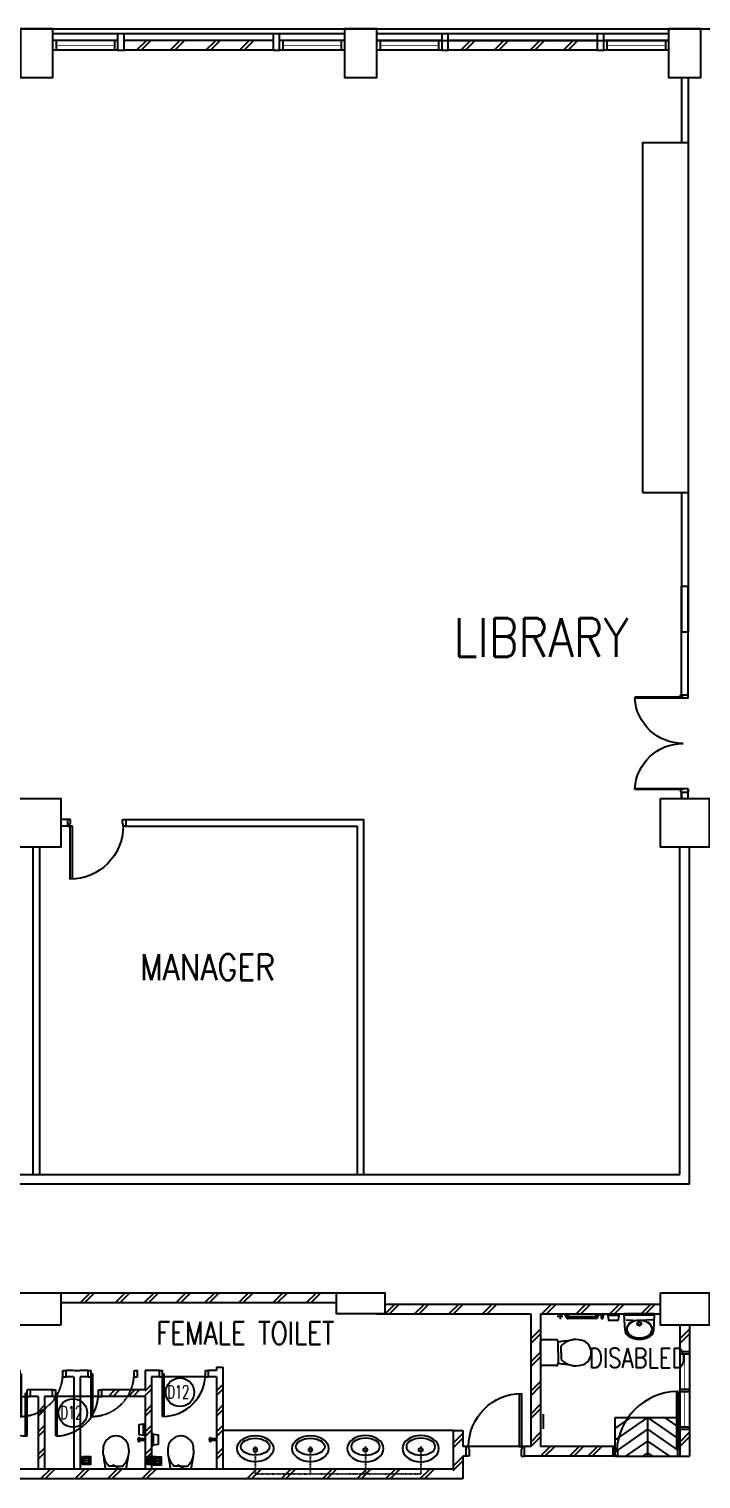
# Model space of a CAD drawing. Header units: feet. Extents: x 1670660 to 1747348, y -842699 to -759674.
# Drawn here: x 1685844 to 1696210, y -787049 to -764674 of the extents above; entities that cross this region are included whole.
import ezdxf
from ezdxf.enums import TextEntityAlignment as Align

# ---------------------------------------------------------------- set-up
doc = ezdxf.new("R2010")
doc.units = ezdxf.units.FT
doc.header["$LTSCALE"] = 13
doc.header["$MEASUREMENT"] = 0
doc.linetypes.add('DASHED2', pattern=[0.375, 0.25, -0.125])
doc.linetypes.add('DIVIDE', pattern=[1.25, 0.5, -0.25, 0, -0.25, 0, -0.25])
doc.layers.get('0').update_dxf_attribs({"linetype": 'CONTINUOUS'})
for name, color, linetype in [('COL', 3, 'CONTINUOUS'), ('DEMOLISH-WORKS', 8, 'DASHED2'), ('DR', 7, 'CONTINUOUS'), ('DTEXT', 7, 'CONTINUOUS'), ('extension', 1, 'CONTINUOUS'), ('FIT', 5, 'CONTINUOUS'), ('FITT', 5, 'CONTINUOUS'), ('FURN', 1, 'CONTINUOUS'), ('H', 1, 'CONTINUOUS'), ('hatch', 7, 'CONTINUOUS'), ('LINE', 7, 'CONTINUOUS'), ('partition', 7, 'CONTINUOUS'), ('PIPE', 5, 'DIVIDE'), ('SANI', 7, 'CONTINUOUS'), ('T25', 7, 'CONTINUOUS'), ('T50', 4, 'CONTINUOUS'), ('txt', 7, 'CONTINUOUS'), ('VP', 100, 'CONTINUOUS'), ('WALL', 2, 'CONTINUOUS'), ('WIN', 5, 'CONTINUOUS'), ('WIN-T', 7, 'CONTINUOUS'), ('WP', 50, 'DIVIDE')]:
    doc.layers.add(name, color=color, linetype=linetype)
doc.styles.add('ROMANS', font='romans')

# ---------------------------------------------------------------- blocks, each defined once
blk = doc.blocks.new('100FT')
at = {"layer": 'PIPE', "linetype": 'Continuous'}
blk.add_circle((0, 0), 50, dxfattribs=at)
at = {"layer": 'WP', "linetype": 'Continuous'}
for p, q in [((-37, 34), (37, 34)), ((-50, -3), (50, -3)), ((-34, -37), (34, -37))]:
    blk.add_line(p, q, dxfattribs=at)
blk = doc.blocks.new('A$C7CE3714C')
at = {"layer": 'FIT'}
blk.add_lwpolyline([(0, 0), (126, 0), (126, 126), (0, 126)], close=True, dxfattribs=at)
at = {"layer": 'FIT', "xscale": -1}
blk.add_blockref('100FT', (63, 66), dxfattribs=at)
blk = doc.blocks.new('DR-900-B')
at = {"layer": 'DR'}
for p, q in [((0, 900), (-150, 900)), ((-150, 900), (-150, 860)), ((0, 850), (0, 900)), ((-150, 860), (-110, 860)), ((-110, 860), (-110, 850)), ((-110, 850), (0, 850)), ((-150, 40), (-970, 40)), ((-969, 80), (-150, 80)), ((-150, 80), (-150, 40)), ((-150, 40), (-110, 40)), ((-150, 0), (-150, 40)), ((0, 0), (-150, 0)), ((-110, 50), (0, 50)), ((-110, 40), (-110, 50)), ((0, 50), (0, 0))]:
    blk.add_line(p, q, dxfattribs=at)
blk.add_arc((-150, 40), 820, 90, 180, dxfattribs=at)
blk = doc.blocks.new('WC-CAP-P')
for p, q in [((-84, 0), (-254, 0)), ((-85, 0), (85, 0)), ((-284, -240), (-284, -30)), ((115, -240), (115, -30)), ((-274, -318), (-274, -318)), ((-84, -270), (-254, -270)), ((-84, -318), (-190, -318)), ((-85, -270), (85, -270)), ((-85, -318), (21, -318)), ((105, -318), (105, -318))]:
    blk.add_line(p, q)
for centre, radius, start, end in [((-254, -30), 30, 90, 180), ((85, -30), 30, 0, 90), ((10, -540), 297, 131.7688, 188.3441), ((-254, -240), 30, 180, 270), ((23685, -4344), 24274, 170.3368, 170.8989), ((-179, -540), 297, 351.6559, 48.2312), ((-23854, -4344), 24274, 9.1011, 9.6632), ((85, -240), 30, 270, 0), ((-86, -585), 197, 179.5169, 271.0268), ((-83, -585), 197, 268.9732, 0.4831)]:
    blk.add_arc(centre, radius, start, end)
blk = doc.blocks.new('ELLIPSE')
blk.add_circle((0.5, 0.5), 0.5)
blk = doc.blocks.new('P', base_point=(9.169, 7.42))
for radius in [0.0407, 0.0315]:
    blk.add_circle((9.166, 7.418), radius)
blk = doc.blocks.new('BASIN-2')
for p, q in [((310, 0), (-310, 0)), ((-295, -314), (-310, 0)), ((-273, -104), (0, -114)), ((273, -104), (0, -114)), ((295, -314), (310, 0))]:
    blk.add_line(p, q)
for centre, radius, start, end in [((-23, -400), 294, 122.1574, 135.5873), ((-176, -156), 5.79, 327.2315, 125.5458), ((176, -156), 5.79, 54.4542, 212.7685), ((23, -400), 294, 44.4127, 57.8426), ((-163, -315), 132, 179.4957, 205.0103), ((-102, -268), 208, 209.5959, 236.4372), ((-7, -98), 402, 238.6027, 271.0363), ((7, -98), 402, 268.9637, 301.3973), ((102, -268), 208, 303.5628, 330.4041), ((163, -315), 132, 334.9897, 0.5043)]:
    blk.add_arc(centre, radius, start, end)
for name, p, xscale, yscale, zscale in [('ELLIPSE', (261, -473), -521.326566894229, 358.7639225105095, 521.3265668942295), ('P', (0, -180), 1000, 1000, 1000)]:
    blk.add_blockref(name, p, dxfattribs=dict(xscale=xscale, yscale=yscale, zscale=zscale))
blk = doc.blocks.new('BASIN-01')
blk.add_circle((0, 0), 30.3)
for p, xscale, yscale, zscale in [((279, -221), -559.6811780125836, 404.3346891934725, 559.6811780125837), ((220, -179), -444.6356025322193, 259.9294430529471, 444.6356025322195)]:
    blk.add_blockref('ELLIPSE', p, dxfattribs=dict(xscale=xscale, yscale=yscale, zscale=zscale))
blk = doc.blocks.new('d900-1b1')
at = {"layer": 'DR'}
for p, q in [((40, 100), (40, 920)), ((80, 919), (80, 100)), ((0, 0), (0, 100)), ((0, 100), (40, 100)), ((50, 0), (0, 0)), ((80, 100), (40, 100)), ((40, 100), (40, 60)), ((40, 60), (50, 60)), ((50, 60), (50, 0)), ((860, 60), (850, 60)), ((850, 60), (850, 0)), ((850, 0), (900, 0)), ((860, 100), (860, 60)), ((900, 100), (860, 100)), ((900, 0), (900, 100))]:
    blk.add_line(p, q, dxfattribs=at)
blk.add_arc((40, 100), 820, 0, 90, dxfattribs=at)
blk = doc.blocks.new('D1500-1')
at = {"layer": 'DR'}
for p, q in [((38, 77), (38, 821)), ((38, 821), (50, 820)), ((50, 0), (50, 820)), ((1462, 821), (1450, 820)), ((1450, 0), (1450, 820)), ((1462, 77), (1462, 821)), ((38, 115), (0, 115)), ((50, 0), (0, 0)), ((50, 77), (38, 77)), ((1450, 77), (1462, 77)), ((1462, 115), (1500, 115)), ((1450, 0), (1500, 0))]:
    blk.add_line(p, q, dxfattribs=at)
for centre, start, end in [((5, 77), 0.0238, 86.5289), ((1495, 77), 93.4711, 179.9762)]:
    blk.add_arc(centre, 745, start, end, dxfattribs=at)
blk = doc.blocks.new('TOILET-NEW')
at = {"layer": 'DEMOLISH-WORKS', "color": 8, "ltscale": 0.7}
for p, q in [((120, 1525), (0, 1525)), ((120, 1425), (0, 1425)), ((120, 1425), (120, 1525)), ((120, 1525), (170, 1525)), ((120, 1425), (170, 1425)), ((170, 815), (170, 1525)), ((170, 1425), (170, 1525)), ((170, 1475), (195, 1475)), ((195, 815), (195, 1475)), ((830, 1425), (830, 1525)), ((830, 1525), (880, 1525)), ((830, 1425), (880, 1425)), ((880, 1425), (880, 1525)), ((1220, 1525), (880, 1525)), ((1000, 1425), (880, 1425)), ((1000, 1425), (1000, 0)), ((1100, 1425), (1100, 0)), ((1220, 1425), (1100, 1425)), ((1220, 1425), (1220, 1525)), ((1220, 1525), (1270, 1525)), ((1220, 1425), (1270, 1425)), ((1270, 815), (1270, 1525)), ((1270, 1425), (1270, 1525)), ((1270, 1475), (1295, 1475)), ((1295, 815), (1295, 1475)), ((1930, 1425), (1930, 1525)), ((1930, 1525), (1980, 1525)), ((1930, 1425), (1980, 1425)), ((1980, 1425), (1980, 1525)), ((2100, 1525), (1980, 1525)), ((2100, 1425), (1980, 1425)), ((2100, 1525), (2200, 1525)), ((2100, 1425), (2100, 0)), ((2320, 1525), (2200, 1525)), ((2200, 1425), (2200, 0)), ((2320, 1425), (2200, 1425)), ((2320, 1425), (2320, 1525)), ((2320, 1525), (2370, 1525)), ((2320, 1425), (2370, 1425)), ((2370, 815), (2370, 1525)), ((2370, 1425), (2370, 1525)), ((2370, 1475), (2395, 1475)), ((2395, 815), (2395, 1475)), ((3030, 1425), (3030, 1525)), ((3030, 1525), (3080, 1525)), ((3030, 1425), (3080, 1425)), ((3080, 1425), (3080, 1525))]:
    blk.add_line(p, q, dxfattribs=at)
for centre in [(170, 1475), (1270, 1475), (2370, 1475)]:
    blk.add_arc(centre, 660, 270, 0, dxfattribs=at)
at = {"layer": 'DR', "color": 1}
for p, q in [((720, 1225), (670, 1225)), ((670, 1125), (1430, 1125)), ((720, 1125), (670, 1125)), ((720, 1125), (720, 1225)), ((1355, 515), (1355, 1175)), ((1380, 1175), (1355, 1175)), ((1380, 515), (1380, 1225)), ((1380, 1125), (1380, 1225)), ((1430, 1225), (1380, 1225)), ((1430, 1125), (1380, 1125)), ((1770, 1225), (1820, 1225)), ((2530, 1125), (1770, 1125)), ((1770, 1125), (1820, 1125)), ((1820, 515), (1820, 1225)), ((1820, 1125), (1820, 1225)), ((1820, 1175), (1845, 1175)), ((1845, 515), (1845, 1175)), ((2480, 1125), (2480, 1225)), ((2480, 1225), (2530, 1225)), ((2480, 1125), (2530, 1125))]:
    blk.add_line(p, q, dxfattribs=at)
for centre, start, end in [((1380, 1175), 180, 270), ((1820, 1175), 270, 0)]:
    blk.add_arc(centre, 660, start, end, dxfattribs=at)
at = {"layer": 'FITT'}
for p, q in [((6, 470), (82, 470)), ((89, 467), (89, 474)), ((89, 441), (89, 448)), ((99, 467), (99, 474)), ((99, 441), (99, 448)), ((3101, 467), (3101, 474)), ((3101, 441), (3101, 448)), ((3111, 467), (3111, 474)), ((3111, 441), (3111, 448)), ((3194, 470), (3118, 470)), ((5, 445), (82, 445)), ((3195, 445), (3118, 445))]:
    blk.add_line(p, q, dxfattribs=at)
for centre, radius in [((94, 457), 11.1), ((94, 481), 8.61), ((3106, 457), 11.1), ((3106, 481), 8.61), ((94, 434), 8.61), ((3106, 434), 8.61)]:
    blk.add_circle(centre, radius, dxfattribs=at)
for centre, radius, start, end in [((9, 458), 12.9, 104.6036, 255.3286), ((94, 457), 17.5, 106.7149, 253.2172), ((94, 457), 17.5, 286.7149, 73.2172), ((3106, 457), 17.5, 106.7828, 253.2851), ((3106, 457), 17.5, 286.7828, 73.2851), ((3191, 458), 12.9, 284.6714, 75.3964)]:
    blk.add_arc(centre, radius, start, end, dxfattribs=at)
at = {"layer": 'SANI', "color": 1}
for points in [[(25, 528), (25, 697, 0.460184), (0, 699, 0.460184)], [(0, 699), (0, 526, 0.460184), (25, 528)], [(25, 697), (95, 687, -0.373687), (99, 682), (99, 542, -0.373687), (94, 537), (25, 528)], [(3175, 697), (3105, 687, 0.373687), (3101, 682), (3101, 542, 0.373687), (3106, 537), (3175, 528)], [(3175, 528), (3175, 697, -0.460184), (3200, 699, -0.460184)], [(3200, 699), (3200, 526, -0.460184), (3175, 528)]]:
    blk.add_lwpolyline(points, format="xyb", dxfattribs=at)
at = {"layer": 'WALL', "linetype": 'Continuous'}
for p, q in [((670, 1225), (0, 1225)), ((670, 1125), (0, 1125)), ((670, 1125), (670, 1225)), ((1770, 1225), (1430, 1225)), ((1430, 1125), (1430, 1225)), ((1550, 1125), (1430, 1125)), ((1770, 1125), (1650, 1125)), ((1770, 1125), (1770, 1225)), ((3200, 1225), (2530, 1225)), ((2530, 1125), (2530, 1225)), ((3200, 1125), (2530, 1125))]:
    blk.add_line(p, q, dxfattribs=at)
at = {"layer": 'WALL'}
for p, q in [((1550, 1125), (1550, 0)), ((1650, 1125), (1650, 0))]:
    blk.add_line(p, q, dxfattribs=at)

msp = doc.modelspace()

# ---------------------------------------------------------------- linework, layer by layer
at = {"color": 0}
for p, q in [((1690710.2, -764749.1), (1686210.2, -764749.1)), ((1695710.2, -764749.1), (1691210.2, -764749.1))]:
    msp.add_line(p, q, dxfattribs=at)
at = {"layer": 'COL', "color": 0}
for points in [[(1685710.2, -764674.1), (1685710.2, -765424.1), (1686210.2, -765424.1), (1686210.2, -764674.1)], [(1690710.2, -764674.1), (1690710.2, -765424.1), (1691210.2, -765424.1), (1691210.2, -764674.1)], [(1695710.2, -764674.1), (1695710.2, -765424.1), (1696210.2, -765424.1), (1696210.2, -764674.1)], [(1695710.2, -764674.1), (1695710.2, -765424.1), (1696210.2, -765424.1), (1696210.2, -764674.1)], [(1685585.2, -776549.1), (1686335.2, -776549.1), (1686335.2, -777299.1), (1685585.2, -777299.1)], [(1695585.2, -776549.1), (1696335.2, -776549.1), (1696335.2, -777299.1), (1695585.2, -777299.1)], [(1686335.2, -784674.1), (1685585.2, -784674.1), (1685585.2, -784174.1), (1686335.2, -784174.1)], [(1691335.2, -784499.1), (1690585.2, -784499.1), (1690585.2, -784174.1), (1691335.2, -784174.1)], [(1695585.2, -784174.1), (1696335.2, -784174.1), (1696335.2, -784674.1), (1695585.2, -784674.1)]]:
    msp.add_lwpolyline(points, close=True, dxfattribs=at)
at = {"layer": 'DR', "color": 0}
for p, q in [((1687855.2, -785474.1), (1687855.2, -785374.1)), ((1687855.2, -785374.1), (1687905.2, -785374.1)), ((1687855.2, -785474.1), (1687905.2, -785474.1)), ((1687905.2, -786084.1), (1687905.2, -785374.1)), ((1687905.2, -785474.1), (1687905.2, -785374.1)), ((1687905.2, -785424.1), (1687930.2, -785424.1)), ((1688565.2, -785474.1), (1687905.2, -785474.1)), ((1687930.2, -786083.6), (1687930.2, -785424.1)), ((1688565.2, -785474.1), (1688565.2, -785374.1)), ((1688565.2, -785374.1), (1688615.2, -785374.1)), ((1688565.2, -785474.1), (1688615.2, -785474.1)), ((1688615.2, -785474.1), (1688615.2, -785374.1)), ((1695860.2, -785699.1), (1695835.2, -785699.1)), ((1695835.2, -786584.1), (1695835.2, -785699.1)), ((1695860.2, -786609.1), (1695860.2, -785699.1)), ((1694910.6, -786584.1), (1694885.2, -786584.1)), ((1694923.2, -786699.1), (1694885.2, -786699.1)), ((1694910.2, -786584.1), (1694910.2, -786609.1)), ((1694923.2, -786609.1), (1694910.2, -786609.1)), ((1694923.2, -786609.1), (1694923.2, -786699.1)), ((1695835.2, -786584.1), (1695860.2, -786584.1)), ((1695860.2, -786609.1), (1695847.2, -786609.1)), ((1695847.2, -786609.1), (1695847.2, -786699.1)), ((1695885.2, -786584.1), (1695860.2, -786584.1))]:
    msp.add_line(p, q, dxfattribs=at)
at = {"layer": 'DR', "color": 0, "ltscale": 10000}
msp.add_line((1693445.2, -786549.1), (1692585.2, -786549.1), dxfattribs=at)
at = {"layer": 'DR', "color": 0}
for centre, radius, start, end in [((1687905.2, -785424.1), 660, 270, 0), ((1695861.7, -786651.1), 952.4, 91.59266, 177.47065)]:
    msp.add_arc(centre, radius, start, end, dxfattribs=at)
at = {"layer": 'DTEXT', "color": 0}
for p, q in [((1694773.5, -784524), (1694783.3, -784593.7)), ((1694943.2, -784524), (1694933.3, -784593.7))]:
    msp.add_line(p, q, dxfattribs=at)
for centre, radius, start, end in [((1694783.3, -784510.7), 16.5, 134.68563, 233.51246), ((1694788.3, -784593), 5, 188.02773, 270), ((1694928.4, -784593), 5, 270, 351.97227), ((1694933.3, -784510.7), 16.5, 306.48754, 45.31437)]:
    msp.add_arc(centre, radius, start, end, dxfattribs=at)
at = {"layer": 'extension', "color": 0}
msp.add_line((1691210.2, -764849.1), (1695710.2, -764849.1), dxfattribs=at)
at = {"layer": 'FITT', "color": 0}
for p, q in [((1688636.1, -786431.7), (1688636.1, -786424.9)), ((1688636.1, -786458.4), (1688636.1, -786451.6)), ((1688646.1, -786431.7), (1688646.1, -786424.9)), ((1688646.1, -786458.4), (1688646.1, -786451.6)), ((1688729.7, -786429.1), (1688653.4, -786429.1)), ((1688729.7, -786454.1), (1688653.4, -786454.1))]:
    msp.add_line(p, q, dxfattribs=at)
for centre, radius in [((1688641.1, -786441.6), 11.1), ((1688641.1, -786417.9), 8.61), ((1688641.1, -786465.4), 8.61)]:
    msp.add_circle(centre, radius, dxfattribs=at)
for centre, radius, start, end in [((1688641.1, -786441.6), 17.5, 106.78275, 253.2851), ((1688641.1, -786441.6), 17.5, 286.78275, 73.2851), ((1688726.5, -786441.6), 12.9, 284.6714, 75.39645)]:
    msp.add_arc(centre, radius, start, end, dxfattribs=at)
at = {"layer": 'FURN', "color": 0}
for p, q in [((1695310.2, -766424.1), (1695310.2, -771824.1)), ((1695310.2, -766424.1), (1696010.2, -766424.1)), ((1696010.2, -766424.1), (1696010.2, -771824.1)), ((1695309, -771824.1), (1696010.2, -771824.1)), ((1695910.2, -773974.1), (1695910.2, -773274.1)), ((1695910.2, -773974.1), (1695910.2, -773974.1))]:
    msp.add_line(p, q, dxfattribs=at)
at = {"layer": 'H', "color": 0}
for p, q in [((1686635.7, -784324.1), (1686785.7, -784174.1)), ((1686706.4, -784324.1), (1686856.4, -784174.1)), ((1687178.3, -784324.1), (1687328.3, -784174.1)), ((1687249, -784324.1), (1687399, -784174.1)), ((1687622.4, -784324.1), (1687772.4, -784174.1)), ((1687693.1, -784324.1), (1687843.1, -784174.1)), ((1688114.3, -784324.1), (1688264.3, -784174.1)), ((1688185.1, -784324.1), (1688335.1, -784174.1)), ((1688558.4, -784324.1), (1688708.4, -784174.1)), ((1688629.1, -784324.1), (1688779.1, -784174.1)), ((1689079.2, -784324.1), (1689229.2, -784174.1)), ((1689149.9, -784324.1), (1689299.9, -784174.1)), ((1689608.7, -784324.1), (1689758.7, -784174.1)), ((1689679.4, -784324.1), (1689829.4, -784174.1)), ((1690126.3, -784324.1), (1690276.3, -784174.1)), ((1690197, -784324.1), (1690347, -784174.1)), ((1691335.8, -784499.1), (1691485.8, -784349.1)), ((1691406.5, -784499.1), (1691556.5, -784349.1)), ((1691792.6, -784499.1), (1691942.6, -784349.1)), ((1691863.3, -784499.1), (1692013.3, -784349.1)), ((1692322.1, -784499.1), (1692472.1, -784349.1)), ((1692392.8, -784499.1), (1692542.8, -784349.1)), ((1692839.7, -784499.1), (1692989.7, -784349.1)), ((1692910.4, -784499.1), (1693060.4, -784349.1)), ((1693756, -784499.1), (1693906, -784349.1)), ((1693826.7, -784499.1), (1693976.7, -784349.1)), ((1694285.5, -784499.1), (1694435.5, -784349.1)), ((1694356.2, -784499.1), (1694506.2, -784349.1)), ((1694803.1, -784499.1), (1694953.1, -784349.1)), ((1694873.8, -784499.1), (1695023.8, -784349.1)), ((1695285.1, -784499.1), (1695435.1, -784349.1)), ((1695355.8, -784499.1), (1695505.8, -784349.1)), ((1693585.2, -784888.5), (1693735.2, -784738.5)), ((1693585.2, -784959.2), (1693735.2, -784809.2)), ((1695885.2, -784888.5), (1696035.2, -784738.5)), ((1695885.2, -784959.2), (1696035.2, -784809.2)), ((1693585.2, -785242.3), (1693735.2, -785092.3)), ((1693585.2, -785313), (1693735.2, -785163)), ((1693585.2, -785693.1), (1693735.2, -785543.1)), ((1687068.1, -785774.1), (1687168.1, -785674.1)), ((1687142.3, -785774.1), (1687242.3, -785674.1)), ((1687376.4, -785774.1), (1687476.4, -785674.1)), ((1687450.7, -785774.1), (1687550.7, -785674.1)), ((1687635.2, -785691), (1687735.2, -785591)), ((1687635.2, -785761.7), (1687735.2, -785661.7)), ((1688735.2, -785691), (1688835.2, -785591)), ((1688735.2, -785761.7), (1688835.2, -785661.7)), ((1693585.2, -785763.8), (1693735.2, -785613.8)), ((1685985.2, -786010.5), (1686085.2, -785910.5)), ((1685985.2, -786081.2), (1686085.2, -785981.2)), ((1687635.2, -786010.5), (1687735.2, -785910.5)), ((1687635.2, -786081.2), (1687735.2, -785981.2)), ((1688735.2, -786010.5), (1688835.2, -785910.5)), ((1688735.2, -786081.2), (1688835.2, -785981.2)), ((1693585.2, -786046.9), (1693735.2, -785896.9)), ((1693585.2, -786117.6), (1693735.2, -785967.6)), ((1685985.2, -786322.3), (1686085.2, -786222.3)), ((1687635.2, -786322.3), (1687735.2, -786222.3)), ((1688735.2, -786322.3), (1688835.2, -786222.3)), ((1685985.2, -786393), (1686085.2, -786293)), ((1687635.2, -786393), (1687735.2, -786293)), ((1688735.2, -786393), (1688835.2, -786293)), ((1692385.2, -786496), (1692535.2, -786346)), ((1692385.2, -786566.7), (1692535.2, -786416.7)), ((1693585.2, -786478.2), (1693735.2, -786328.2)), ((1693585.2, -786548.9), (1693735.2, -786398.9)), ((1695885.2, -786478.2), (1696035.2, -786328.2)), ((1695885.2, -786548.9), (1696035.2, -786398.9)), ((1685985.2, -786672.6), (1686085.2, -786572.6)), ((1685985.2, -786743.3), (1686085.2, -786643.3)), ((1687635.2, -786672.6), (1687735.2, -786572.6)), ((1687635.2, -786743.3), (1687735.2, -786643.3)), ((1688735.2, -786672.6), (1688835.2, -786572.6)), ((1688735.2, -786743.3), (1688835.2, -786643.3)), ((1692385.2, -786849.8), (1692535.2, -786699.8)), ((1693732.3, -786699.1), (1693882.3, -786549.1)), ((1693803, -786699.1), (1693953, -786549.1)), ((1694179.4, -786699.1), (1694329.4, -786549.1)), ((1694250.1, -786699.1), (1694400.1, -786549.1)), ((1694462.3, -786699.1), (1694612.3, -786549.1)), ((1694533.1, -786699.1), (1694683.1, -786549.1)), ((1686022.8, -787049.1), (1686172.8, -786899.1)), ((1686093.5, -787049.1), (1686243.5, -786899.1)), ((1686552.3, -787049.1), (1686702.3, -786899.1)), ((1686623, -787049.1), (1686773, -786899.1)), ((1687052.9, -787049.1), (1687202.9, -786899.1)), ((1687123.6, -787049.1), (1687273.6, -786899.1)), ((1687582.4, -787049.1), (1687732.4, -786899.1)), ((1687653.1, -787049.1), (1687803.1, -786899.1)), ((1689204.7, -787049.1), (1689354.7, -786899.1)), ((1689275.4, -787049.1), (1689425.4, -786899.1)), ((1689734.1, -787049.1), (1689884.1, -786899.1)), ((1689804.8, -787049.1), (1689954.8, -786899.1)), ((1690369, -787049.1), (1690519, -786899.1)), ((1690439.7, -787049.1), (1690589.7, -786899.1)), ((1690898.5, -787049.1), (1691048.5, -786899.1)), ((1690969.2, -787049.1), (1691119.2, -786899.1)), ((1691345.7, -787049.1), (1691495.7, -786899.1)), ((1691416.4, -787049.1), (1691566.4, -786899.1)), ((1691875.1, -787049.1), (1692025.1, -786899.1)), ((1691945.9, -787049.1), (1692095.9, -786899.1)), ((1692385.2, -786920.5), (1692535.2, -786770.5))]:
    msp.add_line(p, q, dxfattribs=at)
at = {"layer": 'hatch', "color": 0}
for p, q in [((1687504, -764999.1), (1687654, -764849.1)), ((1687575.6, -764999.1), (1687725.6, -764849.1)), ((1688021, -764999.1), (1688171, -764849.1)), ((1688092.6, -764999.1), (1688242.6, -764849.1)), ((1688573.3, -764999.1), (1688723.3, -764849.1)), ((1688644.9, -764999.1), (1688794.9, -764849.1)), ((1689090.3, -764999.1), (1689240.3, -764849.1)), ((1689161.9, -764999.1), (1689311.9, -764849.1)), ((1692504, -764999.1), (1692654, -764849.1)), ((1692575.6, -764999.1), (1692725.6, -764849.1)), ((1693021, -764999.1), (1693171, -764849.1)), ((1693092.6, -764999.1), (1693242.6, -764849.1)), ((1693573.3, -764999.1), (1693723.3, -764849.1)), ((1693644.9, -764999.1), (1693794.9, -764849.1)), ((1694090.3, -764999.1), (1694240.3, -764849.1)), ((1694161.9, -764999.1), (1694311.9, -764849.1))]:
    msp.add_line(p, q, dxfattribs=at)
at = {"layer": 'LINE', "color": 0}
for p, q in [((1675210.2, -764674.1), (1700710.2, -764674.1)), ((1693780.6, -786274.5), (1693780.6, -786048.8))]:
    msp.add_line(p, q, dxfattribs=at)
msp.add_lwpolyline([(1695028.2, -784514.7), (1695492.5, -784514.7), (1695492.5, -784499.1), (1695028.2, -784499.1)], close=True, dxfattribs=at)
at = {"layer": 'partition', "color": 0}
for p, q in [((1695910.2, -765424.1), (1695910.2, -766424.1)), ((1696010.2, -765424.1), (1696010.2, -766424.1)), ((1695910.2, -771824.1), (1695910.2, -772274.1)), ((1696010.2, -771824.1), (1696010.2, -772274.1)), ((1695910.2, -772274.1), (1695910.2, -773974.1)), ((1696010.2, -772274.1), (1696010.2, -773974.1)), ((1695910.2, -774949.1), (1695910.2, -773274.1)), ((1695910.2, -773274.1), (1696010.2, -773274.1)), ((1695910.2, -773274.1), (1695910.2, -773974.1)), ((1696010.2, -774949.1), (1696010.2, -773274.1)), ((1696010.2, -773774.1), (1696010.2, -773974.1)), ((1695910.2, -773974.1), (1696010.2, -773974.1)), ((1695895.2, -774949.1), (1696010.2, -774949.1)), ((1696010.2, -776549.1), (1696010.2, -776399.1)), ((1695895.2, -776449.1), (1696010.2, -776449.1)), ((1695910.2, -776549.1), (1695910.2, -776449.1)), ((1695910.2, -776549.1), (1695910.2, -776449.1)), ((1695910.2, -776449.1), (1695910.2, -776549.1)), ((1696010.2, -776549.1), (1696010.2, -776449.1)), ((1686435.2, -776874.1), (1686335.2, -776874.1)), ((1686435.2, -776974.1), (1686335.2, -776974.1)), ((1687335.2, -776874.1), (1691012.1, -776874.1)), ((1687335.2, -776974.1), (1690910.2, -776974.1)), ((1690910.2, -782349.1), (1690910.2, -776975.8)), ((1691010.2, -782349.1), (1691010.2, -776874.1)), ((1685910.2, -782349.1), (1685910.2, -777299.1)), ((1686010.2, -782349.1), (1686010.2, -777299.1)), ((1692385.2, -786299.1), (1688835.2, -786299.1))]:
    msp.add_line(p, q, dxfattribs=at)
at = {"layer": 'SANI', "color": 0}
for p, q in [((1694885.2, -786099.1), (1695835.2, -786099.1)), ((1694885.2, -786549.1), (1694885.2, -786099.1)), ((1695385.2, -786099.1), (1694885.2, -786445.9)), ((1695122.1, -786099.1), (1694885.2, -786263.4)), ((1695385.2, -786099.1), (1695385.2, -786699.1)), ((1695385.2, -786099.1), (1695885.2, -786445.9)), ((1695648.4, -786099.1), (1695885.2, -786263.4)), ((1695860.2, -786099.1), (1695885.2, -786099.1)), ((1695385.2, -786281.7), (1694885.2, -786628.5)), ((1695385.2, -786464.2), (1695046.6, -786699.1)), ((1695385.2, -786281.7), (1695857.3, -786609.1)), ((1695385.2, -786464.2), (1695723.8, -786699.1)), ((1694885.2, -786699.1), (1695885.2, -786699.1)), ((1695385.2, -786646.8), (1695309.8, -786699.1)), ((1695385.2, -786646.8), (1695460.7, -786699.1)), ((1686995.4, -786850.2), (1686995.4, -786850.2)), ((1687344.8, -786897.9), (1687025.1, -786897.9)), ((1687185.4, -786850.2), (1687079.9, -786850.2)), ((1687184.5, -786850.2), (1687290, -786850.2)), ((1687374.5, -786850.2), (1687374.5, -786850.2)), ((1687995.4, -786850.2), (1687995.4, -786850.2)), ((1688344.8, -786897.9), (1688025.1, -786897.9)), ((1688185.4, -786850.2), (1688079.9, -786850.2)), ((1688184.5, -786850.2), (1688290, -786850.2)), ((1688374.5, -786850.2), (1688374.5, -786850.2))]:
    msp.add_line(p, q, dxfattribs=at)
for points in [[(1687763.9, -786526.4), (1687764.2, -786356.8, 0.4601841), (1687739.2, -786355, 0.4601841)], [(1687739.2, -786355), (1687739.2, -786528.2, 0.4601841), (1687764.2, -786526.4)], [(1687764.2, -786356.8), (1687833.9, -786366.7, -0.373687), (1687838.2, -786371.7), (1687838, -786511.8, -0.373687), (1687833.7, -786516.7), (1687763.9, -786526.5)]]:
    msp.add_lwpolyline(points, format="xyb", dxfattribs=at)
for centre, radius, start, end in [((1687183.7, -786582.9), 197.4, 88.97321, 180.48306), ((1687186.2, -786582.9), 197.4, 359.51694, 91.02679), ((1688183.7, -786582.9), 197.4, 88.97321, 180.48306), ((1688186.2, -786582.9), 197.4, 359.51694, 91.02679), ((1687279.8, -786627.6), 296.7, 171.65588, 228.23122), ((1710954.6, -782823.3), 24273.9, 189.10107, 189.66319), ((1687090.1, -786627.6), 296.7, 311.76878, 8.34412), ((1663415.3, -782823.3), 24273.9, 350.33681, 350.89893), ((1688279.8, -786627.6), 296.7, 171.65588, 228.23122), ((1711954.6, -782823.3), 24273.9, 189.10107, 189.66319), ((1688090.1, -786627.6), 296.7, 311.76878, 8.34412), ((1664415.3, -782823.3), 24273.9, 350.33681, 350.89893)]:
    msp.add_arc(centre, radius, start, end, dxfattribs=at)
at = {"layer": 'VP', "color": 0}
for p, q in [((1687133.6, -786823.3), (1687238.7, -786898.2)), ((1687757.9, -786787.9), (1687722.2, -786737.9)), ((1688133.6, -786823.3), (1688238.7, -786898.2))]:
    msp.add_line(p, q, dxfattribs=at)
at = {"layer": 'WALL', "color": 0}
for p, q in [((1695885.2, -782349.1), (1695885.2, -777299.1)), ((1696035.2, -782499.1), (1696035.2, -777299.1)), ((1682355.2, -782349.1), (1695885.2, -782349.1)), ((1696035.2, -782499.1), (1675251.7, -782499.1)), ((1686335.2, -784174.1), (1690585.2, -784174.1)), ((1686335.2, -784324.1), (1690585.2, -784324.1)), ((1691335.8, -784349.1), (1695585.2, -784349.1)), ((1691210.2, -784499.1), (1693585.2, -784499.1)), ((1693585.2, -784499.1), (1693585.2, -786549.1)), ((1693735.2, -784499.1), (1693735.2, -786549.1)), ((1693735.2, -784499.1), (1695585.2, -784499.1)), ((1694078, -784540.9), (1693992.5, -784540.9)), ((1694035.2, -784499.5), (1694035.2, -784582.3)), ((1694110.7, -784499.1), (1694110.7, -784524.1)), ((1694159.7, -784524.1), (1694110.7, -784524.1)), ((1694122.7, -784524.1), (1694122.7, -784537.1)), ((1694147.7, -784524.1), (1694147.7, -784537.1)), ((1694585.8, -784574.1), (1694159.6, -784574.1)), ((1694159.7, -784499.1), (1694159.7, -784524.1)), ((1694585.7, -784549.1), (1694159.7, -784549.1)), ((1694585.7, -784499.1), (1694585.7, -784524.1)), ((1694634.7, -784524.1), (1694585.7, -784524.1)), ((1694597.7, -784524.1), (1694597.7, -784537.1)), ((1694622.7, -784524.1), (1694622.7, -784537.1)), ((1694634.7, -784499.1), (1694634.7, -784524.1)), ((1694660.7, -784499.1), (1694660.7, -784524.1)), ((1694709.7, -784524.1), (1694660.7, -784524.1)), ((1694672.7, -784524.1), (1694672.7, -784562.1)), ((1694685.7, -784574.1), (1694684.7, -784574.1)), ((1694697.7, -784524.1), (1694697.7, -784562.1)), ((1694709.7, -784499.1), (1694709.7, -784524.1)), ((1694943.1, -784524), (1694773.5, -784524)), ((1694788.3, -784598), (1694928.4, -784598)), ((1695885.2, -784674.1), (1695885.2, -785086.6)), ((1696035.2, -784674.1), (1696035.2, -785086.6)), ((1688735.2, -785324.1), (1688735.2, -785374.1)), ((1688735.2, -785324.1), (1688835.2, -785324.1)), ((1688835.2, -785324.1), (1688835.2, -786899.1)), ((1687635.2, -785374.1), (1687635.2, -785674.1)), ((1687855.2, -785374.1), (1687635.2, -785374.1)), ((1687735.2, -785474.1), (1687735.2, -786899.1)), ((1687855.2, -785474.1), (1687735.2, -785474.1)), ((1688735.2, -785374.1), (1688615.2, -785374.1)), ((1688735.2, -785474.1), (1688615.2, -785474.1)), ((1688735.2, -785474.1), (1688735.2, -786899.1)), ((1687635.2, -785774.1), (1687635.2, -786899.1)), ((1692385.2, -786299.1), (1692385.2, -786899.1)), ((1692385.2, -786299.1), (1692535.2, -786299.1)), ((1692535.2, -786299.1), (1692535.2, -786549.1)), ((1696035.2, -786286.6), (1695885.2, -786286.6)), ((1695885.2, -786286.6), (1695885.2, -786699.1)), ((1696035.2, -786286.6), (1696035.2, -786699.1)), ((1692585.2, -786549.1), (1692535.2, -786549.1)), ((1692585.2, -786699.1), (1692535.2, -786699.1)), ((1692535.2, -786699.1), (1692535.2, -787049.1)), ((1693585.2, -786549.1), (1693485.2, -786549.1)), ((1694847.7, -786699.1), (1693485.2, -786699.1)), ((1694847.7, -786549.1), (1693735.2, -786549.1)), ((1694885.2, -786549.1), (1694847.7, -786549.1)), ((1694847.7, -786549.1), (1694847.7, -786699.1)), ((1694885.2, -786699.1), (1694847.7, -786699.1)), ((1694885.2, -786699.1), (1694885.2, -786549.1)), ((1695885.2, -786699.1), (1696035.2, -786699.1)), ((1692385.2, -786899.1), (1680035.2, -786899.1)), ((1692535.2, -787049.1), (1679885.2, -787049.1))]:
    msp.add_line(p, q, dxfattribs=at)
for points in [[(1687210.2, -764749.1), (1687210.2, -764999.1), (1687310.2, -764999.1), (1687310.2, -764749.1)], [(1689610.2, -764749.1), (1689610.2, -764999.1), (1689710.2, -764999.1), (1689710.2, -764749.1)], [(1692210.2, -764749.1), (1692210.2, -764999.1), (1692310.2, -764999.1), (1692310.2, -764749.1)], [(1694610.2, -764749.1), (1694610.2, -764999.1), (1694710.2, -764999.1), (1694710.2, -764749.1)]]:
    msp.add_lwpolyline(points, close=True, dxfattribs=at)
for centre, radius, start, end in [((1694159.7, -784537.1), 37, 180, 270), ((1694159.7, -784537.1), 12, 180, 270), ((1694585.7, -784537.1), 37, 270, 0), ((1694585.7, -784537.1), 12, 270, 0), ((1694684.7, -784562.1), 12, 180, 270), ((1694685.7, -784562.1), 12, 270.00262, 0)]:
    msp.add_arc(centre, radius, start, end, dxfattribs=at)
at = {"layer": 'WIN', "color": 0}
for p, q in [((1687210.2, -764849.1), (1686210.2, -764849.1)), ((1687210.2, -764999.1), (1686210.2, -764999.1)), ((1686260.2, -764849.1), (1686260.2, -764999.1)), ((1687160.2, -764849.1), (1687160.2, -764999.1)), ((1689610.2, -764849.1), (1687310.2, -764849.1)), ((1689610.2, -764999.1), (1687310.2, -764999.1)), ((1690710.2, -764849.1), (1689710.2, -764849.1)), ((1690710.2, -764999.1), (1689710.2, -764999.1)), ((1689760.2, -764849.1), (1689760.2, -764999.1)), ((1690660.2, -764849.1), (1690660.2, -764999.1)), ((1692210.2, -764849.1), (1691210.2, -764849.1)), ((1692210.2, -764999.1), (1691210.2, -764999.1)), ((1691260.2, -764849.1), (1691260.2, -764999.1)), ((1692160.2, -764849.1), (1692160.2, -764999.1)), ((1694610.2, -764849.1), (1692310.2, -764849.1)), ((1694610.2, -764999.1), (1692310.2, -764999.1)), ((1695710.2, -764849.1), (1694710.2, -764849.1)), ((1695710.2, -764999.1), (1694710.2, -764999.1)), ((1694760.2, -764849.1), (1694760.2, -764999.1)), ((1695660.2, -764849.1), (1695660.2, -764999.1)), ((1695885.2, -785086.6), (1695885.2, -786286.6)), ((1696035.2, -785086.6), (1695885.2, -785086.6)), ((1696035.2, -785124.6), (1695885.2, -785124.6)), ((1696035.2, -785086.6), (1696035.2, -786286.6)), ((1696035.2, -785667.6), (1695885.2, -785667.6)), ((1696035.2, -785705.6), (1695885.2, -785705.6)), ((1696035.2, -786248.6), (1695885.2, -786248.6))]:
    msp.add_line(p, q, dxfattribs=at)
at = {"layer": 'WIN', "color": 0, "const_width": 10, "flags": 128}
for points in [[(1687160.2, -764924.1), (1686260.2, -764924.1)], [(1689760.2, -764924.1), (1690660.2, -764924.1)], [(1692160.2, -764924.1), (1691260.2, -764924.1)], [(1694760.2, -764924.1), (1695660.2, -764924.1)], [(1695960.2, -785124.6), (1695960.2, -785667.6)], [(1695960.2, -785705.6), (1695960.2, -786248.6)]]:
    msp.add_lwpolyline(points, dxfattribs=at)
at = {"layer": 'WIN-T', "color": 0}
for centre in [(1688172, -785710.5), (1686520.8, -786030.6)]:
    msp.add_circle(centre, 220, dxfattribs=at)
at = {"layer": 'WP', "color": 0}
for p, q in [((1689333.1, -786549.8), (1689333.1, -786971.5)), ((1690183.1, -786549.8), (1690183.1, -786971.5)), ((1691034.3, -786549.8), (1691034.3, -786971.5)), ((1691887.3, -786549.8), (1691887.3, -786971.5)), ((1689333.1, -786971.5), (1691887.3, -786971.5))]:
    msp.add_line(p, q, dxfattribs=at)

# ---------------------------------------------------------------- block references
at = {"layer": 'DR', "color": 0, "xscale": -1}
for name, p, rotation in [('D1500-1', (1696010.2, -774949.1), 90), ('d900-1b1', (1686435.2, -776874.1), 180.0000000133402)]:
    msp.add_blockref(name, p, dxfattribs=dict(at, rotation=rotation))
at = {"layer": 'SANI', "color": 0, "extrusion": (0, 0, -1), "xscale": -0.75, "yscale": 0.75, "zscale": -0.75}
msp.add_blockref('BASIN-2', (-1695260, -784517.2), dxfattribs=at)
at = {"layer": 'SANI', "color": 0}
for name, p, rotation in [('WC-CAP-P', (1693735.2, -785015), 90), ('BASIN-01', (1691032.2, -786599.1), 180), ('BASIN-01', (1691885.2, -786599.1), 180)]:
    msp.add_blockref(name, p, dxfattribs=dict(at, rotation=rotation))
at = {"layer": 'SANI', "color": 0, "xscale": -1, "rotation": 180}
for p in [(1689335.2, -786599.1), (1690185.2, -786599.1)]:
    msp.add_blockref('BASIN-01', p, dxfattribs=at)
at = {"layer": 'T25', "color": 0, "xscale": -1, "rotation": 180}
for p in [(1686668.3, -786699.9), (1686668.3, -786699.9), (1687668.3, -786699.9), (1687757.9, -786709.4)]:
    msp.add_blockref('A$C7CE3714C', p, dxfattribs=at)
at = {"layer": 'WALL', "color": 0}
msp.add_blockref('TOILET-NEW', (1684435.2, -786899.1), dxfattribs=at)
at = {"layer": 'WALL', "color": 0, "xscale": -1, "rotation": 90}
msp.add_blockref('DR-900-B', (1693485.2, -786699.1), dxfattribs=at)

# ---------------------------------------------------------------- texts
at = {"layer": 'T50', "color": 0, "style": 'ROMANS', "width": 0.85}
msp.add_text('LIBRARY', height=600, dxfattribs=at).set_placement((1692389.8, -774363.6))
msp.add_text('MANAGER', height=400, dxfattribs=at).set_placement((1688596.9, -779150.3), align=Align.MIDDLE_CENTER)
at = {"layer": 'txt', "color": 0, "ltscale": 10, "style": 'ROMANS', "width": 0.8}
for s, height, p in [('FEMALE TOILET', 350, (1689181.1, -784798.8, 3887.4)), ('DISABLED', 300, (1695226.1, -785182.4, 3887.4))]:
    msp.add_text(s, height=height, dxfattribs=at).set_placement(p, align=Align.MIDDLE)
at = {"layer": 'WIN-T', "color": 0, "style": 'ROMANS', "width": 0.65}
for p in [(1687977.5, -785804.4), (1686326.3, -786124.5)]:
    msp.add_text('D12', height=200, dxfattribs=at).set_placement(p)

doc.saveas('drawing.dxf')
